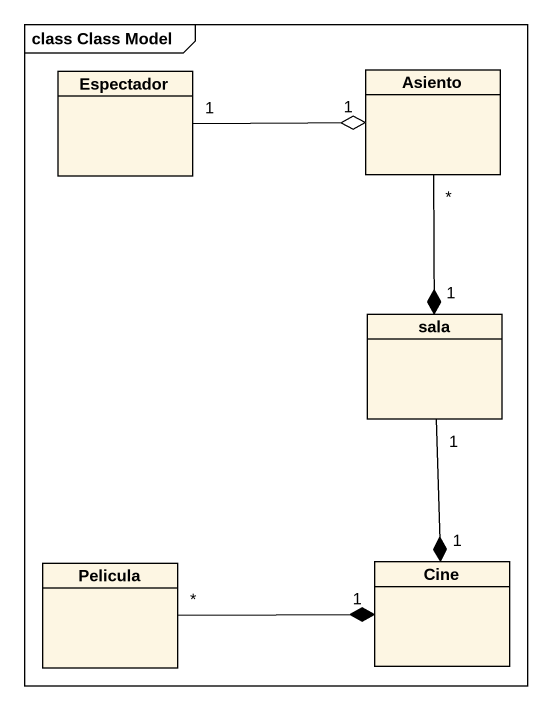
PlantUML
@startuml
mainframe class Class Model
hide circle
hide empty members
class Espectador
class Asiento
class sala
class Pelicula
class Cine
Espectador "1" -right-o "1" Asiento
Asiento "*" --* "1" sala
sala "1" --* "1" Cine
Pelicula "*" -right-* "1" Cine
@enduml
